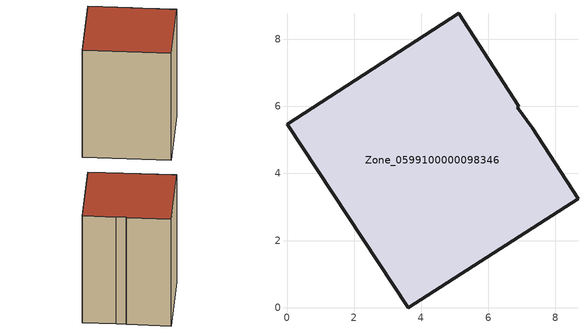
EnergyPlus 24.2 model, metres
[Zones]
Zone_0599100000098346
 floor ground (C_G): 6.86,5.97 7.31,5.37 8.67,3.25 3.62,0 0,5.47 5.12,8.77 6.9,6 z0
 wall outside (C_F): 3.62,0 8.67,3.25 7.31,5.37 6.86,5.97 6.9,6 5.12,8.77 0,5.47 3.62,0 z0:9.31
 roof outside (C_R): 8.67,3.25 7.31,5.37 6.86,5.97 6.9,6 5.12,8.77 0,5.47 3.62,0 z9.31
[BUILDING]
Pand.0599100000098346: North Axis=0; Terrain=City; Loads Convergence Tolerance Value=0.04; Temperature Convergence Tolerance Value=0.4; Solar Distribution=FullExterior; Maximum Number of Warmup Days=25; Minimum Number of Warmup Days=1
[Site:Location]
Rotterdam.The.Hague.AP_ZH_NLD Design_Conditions: Latitude=51.96; Longitude=4.45; Time Zone=1; Elevation=-4.5
[SITE:GROUNDTEMPERATURE:BUILDINGSURFACE]
18, 18, 18, 18, 18, 18, 18, 18, 18, 18, 18, 18
[MATERIAL] Thermal Absorptance=0.9; Solar Absorptance=0.7; Visible Absorptance=0.7
Name | Roughness | Thickness | Conductivity | Density | Specific Heat
G.TC.1946 | MediumSmooth | 0.15 | 1 | 540 | 1210
F.TC.1946 | Rough | 0.3 | 0.857143 | 1920 | 840
R.TC.1946 | MediumRough | 0.2 | 0.909091 | 1500 | 1000
[CONSTRUCTION]
C_G: G.TC.1946
C_F: F.TC.1946
C_R: R.TC.1946
[ZONE]
Zone_0599100000098346: Type=1; Multiplier=1; Ceiling Height=Autocalculate; Volume=Autocalculate; Floor Area=autocalculate; Part of Total Floor Area=Yes
[ZONEINFILTRATION:DESIGNFLOWRATE]
Infil_Zone_0599100000098346: Zone or ZoneList or Space or SpaceList=Zone_0599100000098346; Schedule=AlwaysOn; Design Flow Rate Calculation Method=Flow/Area; Flow Rate per Floor Area=0.003; Constant Term Coefficient=1; Temperature Term Coefficient=0; Velocity Term Coefficient=0; Velocity Squared Term Coefficient=0
[HVACTEMPLATE:ZONE:IDEALLOADSAIRSYSTEM]
Zone_0599100000098346: Maximum Heating Supply Air Temperature=50; Minimum Cooling Supply Air Temperature=13; Maximum Heating Supply Air Humidity Ratio=0.0156; Minimum Cooling Supply Air Humidity Ratio=0.0077; Heating Limit=NoLimit; Cooling Limit=NoLimit; Dehumidification Control Type=ConstantSensibleHeatRatio; Cooling Sensible Heat Ratio=0.7; Dehumidification Setpoint=60; Humidification Control Type=None; Humidification Setpoint=30; Outdoor Air Method=None; Outdoor Air Flow Rate per Person=0.00944; Outdoor Air Flow Rate per Zone Floor Area=0; Outdoor Air Flow Rate per Zone=0; Demand Controlled Ventilation Type=None; Outdoor Air Economizer Type=NoEconomizer; Heat Recovery Type=None; Sensible Heat Recovery Effectiveness=0.7; Latent Heat Recovery Effectiveness=0.65
[ZONECONTROL:THERMOSTAT]
ThermostatControl_Zone_0599100000098346: Zone or ZoneList=Zone_0599100000098346; Control Type Schedule=DualSetpointControlType; Control 1=Thermostat_Zone_0599100000098346; Temperature Difference Between Cutout And Setpoint=0
[THERMOSTATSETPOINT:DUALSETPOINT]
Thermostat_Zone_0599100000098346: Heating Setpoint Temperature Schedule=HeatingSetpoint_Zone_0599100000098346; Cooling Setpoint Temperature Schedule=CoolingSetpoint_Zone_0599100000098346
[SCHEDULE:COMPACT]
HeatingSetpoint_Zone_0599100000098346: Through: 12/31, For: AllDays, Until: 24:00, 21
CoolingSetpoint_Zone_0599100000098346: Through: 12/31, For: AllDays, Until: 24:00, 24
DualSetpointControlType: Through: 12/31, For: AllDays, Until: 24:00, 4
AlwaysOn: Through: 12/31, For: AllDays, Until: 24:00, 1
